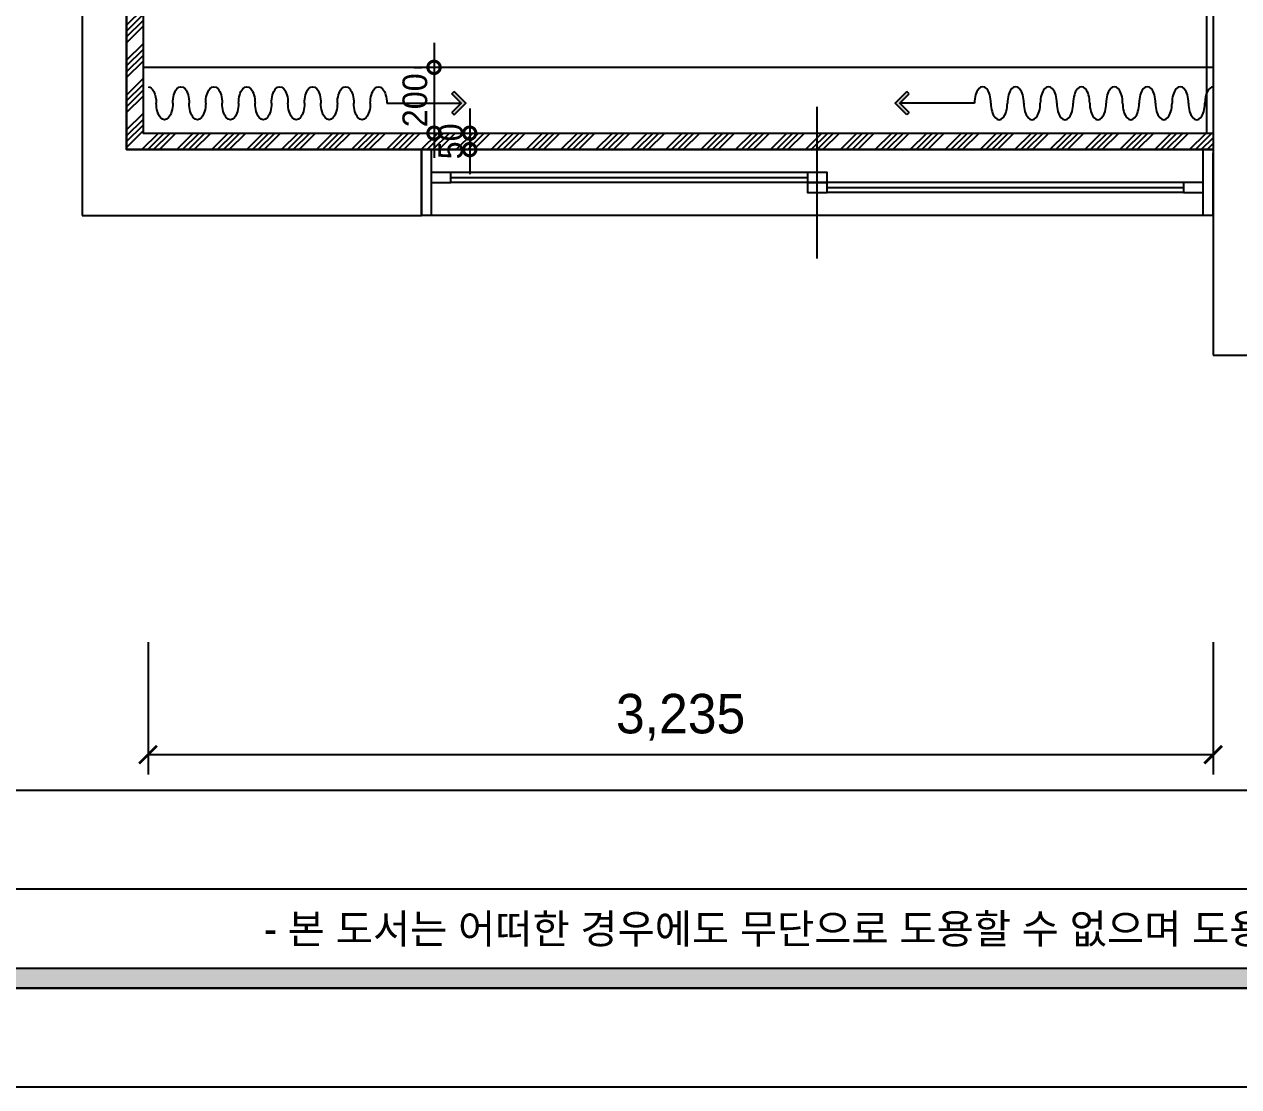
# Model space of a CAD drawing. Header units: inches. Extents: x 220271 to 272471, y 38563 to 64452.
# Drawn here: x 253217 to 256905, y 46032 to 49261 of the extents above; entities that cross this region are included whole.
import ezdxf
from ezdxf.enums import TextEntityAlignment as Align

# ---------------------------------------------------------------- set-up
doc = ezdxf.new("R2010")
doc.units = ezdxf.units.IN
doc.header["$LTSCALE"] = 50
doc.header["$MEASUREMENT"] = 0
for name, color, linetype in [('01. F-소품', 3, 'Continuous'), ('07-DIM WAL', 5, 'Continuous'), ('3.기호.계단선', 30, 'Continuous'), ('CEIL-LIGHT', 7, 'Continuous'), ('F-WALL1', 2, 'Continuous'), ('FORM(YOURNAME)-1', 1, 'Continuous'), ('FORM(YOURNAME)-11', 1, 'Continuous'), ('도면층4', 4, 'Continuous'), ('도면층5', 5, 'Continuous')]:
    doc.layers.add(name, color=color, linetype=linetype)
doc.styles.add('YOURNAME', font='HY울릉도M.TTF')
doc.styles.add('스타일1', font='HY울릉도M.TTF')
doc.dimstyles.new('30', dxfattribs={"dimscale": 30, "dimtxt": 2.5, "dimasz": 2.5, "dimexe": 1.25, "dimexo": 2, "dimtad": 1, "dimdec": 0, "dimtxsty": '스타일1', "dimblk": 'DOTSMALL', "dimcen": 2.5, "dimclrd": 1, "dimclre": 1, "dimclrt": 7, "dimadec": 0, "dimazin": 0, "dimtfac": 1, "dimtdec": 0, "dimtix": 1, "dimtmove": 0, "dimatfit": 3, "dimldrblk": 'DOTSMALL', "dimfxl": 1.25, "dimarcsym": 0})
doc.dimstyles.new('YOURNAME-60', dxfattribs={"dimscale": 60, "dimtxt": 2, "dimasz": 0.9, "dimexe": 1, "dimexo": 3, "dimgap": 0.7, "dimtad": 1, "dimdec": 0, "dimzin": 0, "dimdsep": 46, "dimlunit": 6, "dimtxsty": 'YOURNAME', "dimblk": 'ARCHTICK', "dimcen": 0, "dimclrd": 1, "dimclre": 1, "dimclrt": 7, "dimadec": 0, "dimazin": 0, "dimtfac": 1, "dimtdec": 0, "dimtix": 1, "dimtmove": 2, "dimatfit": 3, "dimldrblk": 'ARCHTICK', "dimfxl": 1, "dimtolj": 1, "dimtzin": 0, "dimarcsym": 0})

# ---------------------------------------------------------------- blocks, each defined once
blk = doc.blocks.new('FORM-ELEVATION')
at = {"layer": 'FORM(YOURNAME)-11'}
h = blk.add_hatch(color=256, dxfattribs=at)
h.dxf.hatch_style = 1
h.paths.add_polyline_path([(-10309, 35708), (71691, 35708), (71691, 35508), (-10309, 35508)])
h.paths.add_polyline_path([(-10309, -21492), (71691, -21492), (71691, -21692), (-10309, -21692)])
at = {"layer": 'Defpoints', "color": 158}
blk.add_line((62481, -20692), (-10309, -20692), dxfattribs=at)
for points in [[(-10309, -21692), (71691, -21692), (71691, 35708), (-10309, 35708)], [(-8309, 33708), (61071, 33708), (61071, -19692), (-8309, -19692)]]:
    blk.add_lwpolyline(points, close=True, dxfattribs=at)
at = {"layer": 'FORM(YOURNAME)-11', "color": 250}
blk.add_lwpolyline([(-11309, -22692), (72691, -22692), (72691, 36708), (-11309, 36708)], close=True, dxfattribs=at)
at = {"layer": 'FORM(YOURNAME)-11'}
blk.add_lwpolyline([(-10309, -21492), (71691, -21492), (71691, -21692), (-10309, -21692)], close=True, dxfattribs=at)
at = {"layer": 'FORM(YOURNAME)-11', "color": 1, "style": 'YOURNAME'}
blk.add_text("- 본 도서는 어떠한 경우에도 무단으로 도용할 수 없으며 도용시 '지적재산권' 보호에 관한 법률에 의거, 법적 분쟁이 발생합니다.  또한 본 도서에 관한 모든 저작권은 당사에 있습니다. -", height=300, dxfattribs=at).set_placement((28146, -21092), align=Align.MIDDLE_CENTER)
at = {"layer": 'FORM(YOURNAME)-11', "color": 3, "style": 'YOURNAME'}
for tag, height, p in [('1', 450, (71041, -1219)), ('2', 450, (71041, -1863)), ('3', 450, (71041, -3150)), ('4', 450, (71041, -5081)), ('5', 515, (71041, -7398)), ('6', 515, (71041, -9650)), ('7', 515, (71041, -11903)), ('8', 515, (71041, -14155)), ('9', 515, (71041, -16408)), ('10', 515, (66791, -18596)), ('11', 515, (71041, -18660)), ('12', 515, (66791, -20848)), ('13', 515, (71041, -20848))]:
    blk.add_attdef(tag, text='', height=height, dxfattribs=at).set_placement(p, align=Align.MIDDLE_RIGHT)
blk = doc.blocks.new('메인도면')
at = {"layer": 'F-WALL1'}
for p, q in [((288206.2, 94140.8), (288206.2, 85885.1)), ((288341.2, 91685.8), (288341.2, 86085.8)), ((291641.2, 87020.8), (291641.2, 85460.8)), ((288341.2, 86085.8), (289236.2, 86085.8)), ((288206.2, 85885.1), (289236.2, 85885.1)), ((291641.2, 85460.8), (292331.2, 85460.8))]:
    blk.add_line(p, q, dxfattribs=at)
at = {"layer": '도면층4'}
for p, q in [((290438.7, 85755.1), (290438.7, 86215.8)), ((289236.2, 86085.8), (289236.2, 85885.1)), ((289266.2, 86085.8), (289266.2, 85885.1)), ((291611.2, 85885.1), (291611.2, 86085.8)), ((291641.2, 85885.1), (291641.2, 86075.8)), ((289326.2, 86000.8), (290408.7, 86000.8)), ((290468.7, 85970.8), (291551.2, 85970.8))]:
    blk.add_line(p, q, dxfattribs=at)
for points in [[(289236.2, 86085.8), (291641.2, 86085.8), (291641.2, 85885.1), (289236.2, 85885.1)], [(289266.2, 86015.8), (289266.2, 85985.8), (289326.2, 85985.8), (289326.2, 86015.8)], [(290408.7, 86015.8), (290408.7, 85985.8), (290468.7, 85985.8), (290468.7, 86015.8)], [(290408.7, 85985.8), (290408.7, 85955.8), (290468.7, 85955.8), (290468.7, 85985.8)], [(291551.2, 85985.8), (291551.2, 85955.8), (291611.2, 85955.8), (291611.2, 85985.8)]]:
    blk.add_lwpolyline(points, close=True, dxfattribs=at)
at = {"layer": '도면층5'}
for p, q in [((290408.7, 86015.8), (289326.2, 86015.8)), ((290408.7, 85985.8), (289326.2, 85985.8)), ((291551.2, 85985.8), (290468.7, 85985.8)), ((291551.2, 85955.8), (290468.7, 85955.8))]:
    blk.add_line(p, q, dxfattribs=at)
blk = doc.blocks.new('cjswjdeh')
at = {"layer": '3.기호.계단선'}
h = blk.add_hatch(dxfattribs=at)
h.set_pattern_fill('ANSI34', color=8, scale=100)
h.set_pattern_definition([(45, (25800, 39389.66), (-53.033009, 53.033009), []), (45, (25817.68, 39389.66), (-53.033009, 53.033009), []), (45, (25835.355, 39389.66), (-53.033009, 53.033009), []), (45, (25853.03, 39389.66), (-53.033009, 53.033009), [])])
h.paths.add_polyline_path([(256827.9, 88269.8), (253527.9, 88269.8), (253527.9, 93869.8), (253577.9, 93869.8), (253577.9, 88319.8), (256827.9, 88319.8)])
at = {"layer": '3.기호.계단선', "color": 8}
for points in [[(256827.9, 88269.8), (253527.9, 88269.8), (253527.9, 93869.8), (253577.9, 93869.8), (253577.9, 88319.8), (256827.9, 88319.8), (256827.9, 88269.8)], [(256827.9, 92844.8), (256807.9, 92844.8), (256807.9, 88319.8)]]:
    blk.add_lwpolyline(points, dxfattribs=at)
blk.add_blockref('메인도면', (-34813.2, 2184))
blk = doc.blocks.new('FFSFDF')
at = {"layer": '01. F-소품'}
blk.add_hatch(color=8, dxfattribs=at).paths.add_polyline_path([(1567672.9, 1746751.1), (1567679.9, 1746744.1), (1567715.3, 1746779.4), (1567679.9, 1746814.8), (1567672.9, 1746807.7), (1567701.2, 1746779.4)])
at = {"layer": '01. F-소품', "color": 8}
for p, q in [((1567672.9, 1746807.7), (1567679.9, 1746814.8)), ((1567474.8, 1746779.4), (1567701.2, 1746779.4)), ((1567672.9, 1746751.1), (1567679.9, 1746744.1))]:
    blk.add_line(p, q, dxfattribs=at)
for points in [[(1567672.9, 1746807.7), (1567701.2, 1746779.4), (1567672.9, 1746751.1)], [(1567679.9, 1746814.8), (1567715.3, 1746779.4), (1567679.9, 1746744.1)]]:
    blk.add_lwpolyline(points, dxfattribs=at)
for centre, start_param, end_param in [((1566799.8, 1746779.4), 1.570796, 4.712389), ((1566899.8, 1746779.4), 1.570796, 4.712389), ((1566999.8, 1746779.4), 1.570796, 4.712389), ((1567099.8, 1746779.4), 1.570796, 4.712389), ((1567199.8, 1746779.4), 1.570796, 4.712389), ((1567299.8, 1746779.4), 1.570796, 4.712389), ((1567399.8, 1746779.4), 1.570796, 4.712389), ((1566749.8, 1746779.4), 6.283185, 7.853982), ((1566849.8, 1746779.4), 4.712389, 7.853982), ((1566949.8, 1746779.4), 4.712389, 7.853982), ((1567049.8, 1746779.4), 4.712389, 7.853982), ((1567149.8, 1746779.4), 4.712389, 7.853982), ((1567249.8, 1746779.4), 4.712389, 7.853982), ((1567349.8, 1746779.4), 4.712389, 7.853982), ((1567449.8, 1746779.4), 4.712389, 7.853982)]:
    blk.add_ellipse(centre, major_axis=(0, -50), ratio=0.5, start_param=start_param, end_param=end_param, dxfattribs=at)
blk = doc.blocks.new('_ArchTick')
at = {"color": 0, "linetype": 'ByBlock', "const_width": 0.15}
blk.add_lwpolyline([(-0.5, -0.5), (0.5, 0.5)], dxfattribs=at)
blk = doc.blocks.new('*D107')
at = {"layer": 'Defpoints', "color": 0, "transparency": 16777216}
for p in [(253592.9, 47562.8), (256827.9, 47562.8), (256827.9, 47041.4)]:
    blk.add_point(p, dxfattribs=at)
at = {"layer": 'F-WALL1', "color": 1, "lineweight": -2, "transparency": 16777216}
for p, q in [((253592.9, 47382.8), (253592.9, 46981.4)), ((256827.9, 47382.8), (256827.9, 46981.4)), ((253592.9, 47041.4), (256827.9, 47041.4))]:
    blk.add_line(p, q, dxfattribs=at)
at = {"layer": 'F-WALL1', "color": 1, "lineweight": -2, "transparency": 16777216, "xscale": 54, "yscale": 54, "zscale": 54, "rotation": 180}
blk.add_blockref('_ArchTick', (253592.9, 47041.4), dxfattribs=at)
at = {"layer": 'F-WALL1', "color": 1, "lineweight": -2, "transparency": 16777216, "xscale": 54, "yscale": 54, "zscale": 54}
blk.add_blockref('_ArchTick', (256827.9, 47041.4), dxfattribs=at)
at = {"layer": 'F-WALL1', "color": 7, "transparency": 16777216, "insert": (255210.4, 47154.9), "char_height": 120, "attachment_point": 5, "style": 'YOURNAME'}
blk.add_mtext('\\A1;3,235', dxfattribs=at)
blk = doc.blocks.new('_DOTSMALL')
at = {"color": 0, "linetype": 'ByBlock', "const_width": 0.5}
blk.add_lwpolyline([(-0.0625, 0, 1), (0.0625, 0, 1)], format="xyb", close=True, dxfattribs=at)
blk = doc.blocks.new('*D169')
at = {"layer": '07-DIM WAL', "color": 1, "lineweight": -2, "transparency": 16777216}
for p, q in [((254461.5, 49205.1), (254461.5, 48855.1)), ((254401.5, 49130.1), (254424, 49130.1)), ((254401.5, 48930.1), (254424, 48930.1))]:
    blk.add_line(p, q, dxfattribs=at)
at = {"layer": 'Defpoints', "color": 0, "transparency": 16777216}
for p in [(254461.5, 49130.1), (254461.5, 48930.1), (254461.5, 48930.1)]:
    blk.add_point(p, dxfattribs=at)
at = {"layer": '07-DIM WAL', "color": 1, "lineweight": -2, "transparency": 16777216, "xscale": 75, "yscale": 75, "zscale": 75}
for p, rotation in [((254461.5, 49130.1), 270), ((254461.5, 48930.1), 90)]:
    blk.add_blockref('_DOTSMALL', p, dxfattribs=dict(at, rotation=rotation))
at = {"layer": '07-DIM WAL', "color": 7, "transparency": 16777216, "insert": (254403.8, 49030.1), "char_height": 75, "attachment_point": 5, "rotation": 90, "style": '스타일1'}
blk.add_mtext('200', dxfattribs=at)
blk = doc.blocks.new('*D170')
at = {"layer": '07-DIM WAL', "color": 1, "lineweight": -2, "transparency": 16777216}
for p, q in [((254569.9, 49005.1), (254569.9, 48805.1)), ((254509.9, 48930.1), (254532.4, 48930.1)), ((254509.9, 48880.1), (254532.4, 48880.1))]:
    blk.add_line(p, q, dxfattribs=at)
at = {"layer": 'Defpoints', "color": 0, "transparency": 16777216}
for p in [(254569.9, 48930.1), (254569.9, 48880.1), (254569.9, 48880.1)]:
    blk.add_point(p, dxfattribs=at)
at = {"layer": '07-DIM WAL', "color": 1, "lineweight": -2, "transparency": 16777216, "xscale": 75, "yscale": 75, "zscale": 75}
for p, rotation in [((254569.9, 48930.1), 270), ((254569.9, 48880.1), 90)]:
    blk.add_blockref('_DOTSMALL', p, dxfattribs=dict(at, rotation=rotation))
at = {"layer": '07-DIM WAL', "color": 7, "transparency": 16777216, "insert": (254512.2, 48905.1), "char_height": 75, "attachment_point": 5, "rotation": 90, "style": '스타일1'}
blk.add_mtext('50', dxfattribs=at)

msp = doc.modelspace()

# ---------------------------------------------------------------- linework, layer by layer
at = {"layer": 'CEIL-LIGHT'}
msp.add_lwpolyline([(256827.9, 49130.1), (253577.9, 49130.1)], dxfattribs=at)

# ---------------------------------------------------------------- block references
at = {"color": 0, "xscale": -1, "rotation": 180}
msp.add_blockref('FFSFDF', (-1313156.8, 1795800.5), dxfattribs=at)
at = {"color": 0, "rotation": 180}
msp.add_blockref('FFSFDF', (1823577.7, 1795800.5), dxfattribs=at)
at = {"layer": '07-DIM WAL'}
msp.add_blockref('cjswjdeh', (0, -39389.7), dxfattribs=at)
at = {"layer": 'FORM(YOURNAME)-1', "xscale": 0.3, "yscale": 0.3, "zscale": 0.3}
msp.add_blockref('FORM-ELEVATION', (250063.3, 52839.8), dxfattribs=at)

# ---------------------------------------------------------------- dimensions: what is measured, and where the dimension line sits
at = {"layer": '07-DIM WAL'}
for base, p1, p2, picture, middle in [((254461.5, 48930.1), (254461.5, 49130.1), (254461.5, 48930.1), '*D169', (254403.8, 49030.1)), ((254569.9, 48880.1), (254569.9, 48930.1), (254569.9, 48880.1), '*D170', (254512.2, 48905.1))]:
    dim = msp.add_linear_dim(base=base, p1=p1, p2=p2, angle=90, dimstyle='30', dxfattribs=at)
    dim.commit()
    dim.dimension.update_dxf_attribs({"geometry": picture, "text_midpoint": middle})
at = {"layer": 'F-WALL1'}
dim = msp.add_linear_dim(base=(256827.9, 47041.4), p1=(253592.9, 47562.8), p2=(256827.9, 47562.8), dimstyle='YOURNAME-60', dxfattribs=at)
dim.commit()
dim.dimension.update_dxf_attribs({"geometry": '*D107', "text_midpoint": (255210.4, 47154.9)})

doc.saveas('drawing.dxf')
